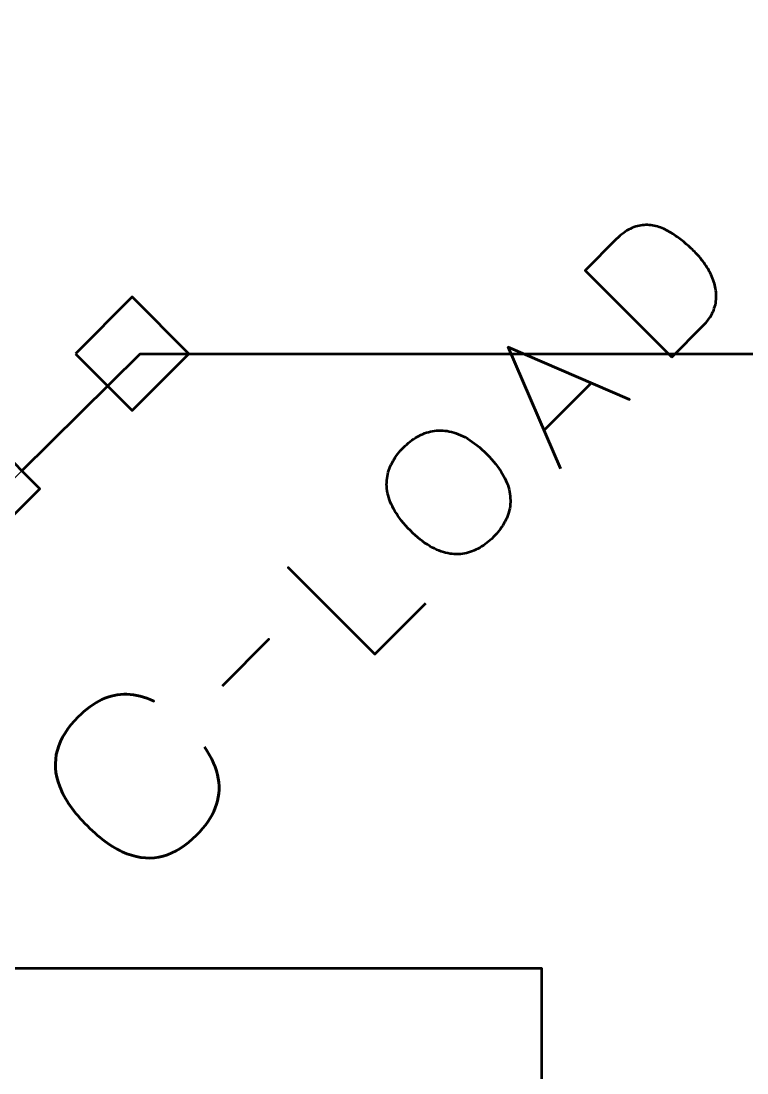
# Model space of a CAD drawing. Header units: centimetres. Extents: x -22.1 to 1.1, y -17.5 to -11.2.
# Drawn here: x -19.648 to -18.745, y -14.755 to -13.446 of the extents above; entities that cross this region are included whole.
import ezdxf

# ---------------------------------------------------------------- set-up
doc = ezdxf.new("R2010")
doc.units = ezdxf.units.CM
doc.header["$MEASUREMENT"] = 0
doc.layers.add('Layer 1', color=7, linetype='Continuous')

msp = doc.modelspace()

# ---------------------------------------------------------------- linework, layer by layer
at = {"layer": 'Layer 1', "lineweight": 53}
msp.add_lwpolyline([(-20.00002, -15.075), (-19.00002, -15.075), (-19.00002, -14.625), (-20.00002, -14.625), (-20.00002, -15.075)], close=True, dxfattribs=at)
at = {"layer": 'Layer 1', "color": 253, "lineweight": 53}
for points, knots in [([(-22.15, -17), (-22.15, -17), (-22.15, -12.7), (-22.15, -12.7), (-22.15, -12.7), (-22.15, -12.42391), (-21.92609, -12.2), (-21.65, -12.2), (-21.65, -12.2), (-21.65, -12.2), (-17.35, -12.2), (-17.35, -12.2), (-17.35, -12.2), (-17.07391, -12.2), (-16.85, -12.42391), (-16.85, -12.7), (-16.85, -12.7), (-16.85, -12.7), (-16.85, -17), (-16.85, -17), (-16.85, -17), (-16.85, -17.27609), (-17.07391, -17.5), (-17.35, -17.5), (-17.35, -17.5), (-17.35, -17.5), (-21.65, -17.5), (-21.65, -17.5), (-21.65, -17.5), (-21.92609, -17.5), (-22.15, -17.27609), (-22.15, -17)], [0, 0, 0, 0, 0.125, 0.125, 0.125, 0.125, 0.25, 0.25, 0.25, 0.25, 0.375, 0.375, 0.375, 0.375, 0.5, 0.5, 0.5, 0.5, 0.625, 0.625, 0.625, 0.625, 0.75, 0.75, 0.75, 0.75, 0.875, 0.875, 0.875, 0.875, 1, 1, 1, 1]), ([(-18.8383, -13.86431), (-18.8383, -13.86431), (-18.94622, -13.75639), (-18.94622, -13.75639), (-18.94622, -13.75639), (-18.94622, -13.75639), (-18.90726, -13.71748), (-18.90726, -13.71748), (-18.90726, -13.71748), (-18.90134, -13.71159), (-18.89545, -13.70725), (-18.88963, -13.70447), (-18.88963, -13.70447), (-18.88381, -13.70168), (-18.87809, -13.70012), (-18.87244, -13.69985), (-18.87244, -13.69985), (-18.86684, -13.69953), (-18.86137, -13.7002), (-18.85604, -13.70178), (-18.85604, -13.70178), (-18.85075, -13.70337), (-18.8456, -13.70563), (-18.84066, -13.70852), (-18.84066, -13.70852), (-18.83572, -13.71138), (-18.83104, -13.71462), (-18.82658, -13.71819), (-18.82658, -13.71819), (-18.8221, -13.72175), (-18.81795, -13.72535), (-18.81403, -13.72899), (-18.81403, -13.72899), (-18.81011, -13.73262), (-18.80623, -13.73667), (-18.80246, -13.74126), (-18.80246, -13.74126), (-18.79871, -13.74581), (-18.7953, -13.75071), (-18.79226, -13.75598), (-18.79226, -13.75598), (-18.78922, -13.76123), (-18.78686, -13.76673), (-18.78513, -13.77248), (-18.78513, -13.77248), (-18.78344, -13.7782), (-18.78266, -13.78405), (-18.78281, -13.79002), (-18.78281, -13.79002), (-18.78298, -13.79598), (-18.78435, -13.80194), (-18.78697, -13.80791), (-18.78697, -13.80791), (-18.78961, -13.81383), (-18.79374, -13.81969), (-18.79938, -13.8254), (-18.79938, -13.8254), (-18.79938, -13.8254), (-18.8383, -13.86431), (-18.8383, -13.86431)], [0, 0, 0, 0, 0.0666667, 0.0666667, 0.0666667, 0.0666667, 0.1333333, 0.1333333, 0.1333333, 0.1333333, 0.2, 0.2, 0.2, 0.2, 0.2666667, 0.2666667, 0.2666667, 0.2666667, 0.3333333, 0.3333333, 0.3333333, 0.3333333, 0.4, 0.4, 0.4, 0.4, 0.4666667, 0.4666667, 0.4666667, 0.4666667, 0.5333333, 0.5333333, 0.5333333, 0.5333333, 0.6, 0.6, 0.6, 0.6, 0.6666667, 0.6666667, 0.6666667, 0.6666667, 0.7333333, 0.7333333, 0.7333333, 0.7333333, 0.8, 0.8, 0.8, 0.8, 0.8666667, 0.8666667, 0.8666667, 0.8666667, 0.9333333, 0.9333333, 0.9333333, 0.9333333, 1, 1, 1, 1]), ([(-18.8383, -13.86431), (-18.8383, -13.86431), (-18.94622, -13.75639), (-18.94622, -13.75639), (-18.94622, -13.75639), (-18.94622, -13.75639), (-18.90726, -13.71748), (-18.90726, -13.71748), (-18.90726, -13.71748), (-18.90134, -13.71159), (-18.89545, -13.70725), (-18.88963, -13.70447), (-18.88963, -13.70447), (-18.88381, -13.70168), (-18.87809, -13.70012), (-18.87244, -13.69985), (-18.87244, -13.69985), (-18.86684, -13.69953), (-18.86137, -13.7002), (-18.85604, -13.70178), (-18.85604, -13.70178), (-18.85075, -13.70337), (-18.8456, -13.70563), (-18.84066, -13.70852), (-18.84066, -13.70852), (-18.83572, -13.71138), (-18.83104, -13.71462), (-18.82658, -13.71819), (-18.82658, -13.71819), (-18.8221, -13.72175), (-18.81795, -13.72535), (-18.81403, -13.72899), (-18.81403, -13.72899), (-18.81011, -13.73262), (-18.80623, -13.73667), (-18.80246, -13.74126), (-18.80246, -13.74126), (-18.79871, -13.74581), (-18.7953, -13.75071), (-18.79226, -13.75598), (-18.79226, -13.75598), (-18.78922, -13.76123), (-18.78686, -13.76673), (-18.78513, -13.77248), (-18.78513, -13.77248), (-18.78344, -13.7782), (-18.78266, -13.78405), (-18.78281, -13.79002), (-18.78281, -13.79002), (-18.78298, -13.79598), (-18.78435, -13.80194), (-18.78697, -13.80791), (-18.78697, -13.80791), (-18.78961, -13.81383), (-18.79374, -13.81969), (-18.79938, -13.8254), (-18.79938, -13.8254), (-18.79938, -13.8254), (-18.8383, -13.86431), (-18.8383, -13.86431)], [0, 0, 0, 0, 0.0666667, 0.0666667, 0.0666667, 0.0666667, 0.1333333, 0.1333333, 0.1333333, 0.1333333, 0.2, 0.2, 0.2, 0.2, 0.2666667, 0.2666667, 0.2666667, 0.2666667, 0.3333333, 0.3333333, 0.3333333, 0.3333333, 0.4, 0.4, 0.4, 0.4, 0.4666667, 0.4666667, 0.4666667, 0.4666667, 0.5333333, 0.5333333, 0.5333333, 0.5333333, 0.6, 0.6, 0.6, 0.6, 0.6666667, 0.6666667, 0.6666667, 0.6666667, 0.7333333, 0.7333333, 0.7333333, 0.7333333, 0.8, 0.8, 0.8, 0.8, 0.8666667, 0.8666667, 0.8666667, 0.8666667, 0.9333333, 0.9333333, 0.9333333, 0.9333333, 1, 1, 1, 1]), ([(-19.58076, -13.86004), (-19.58076, -13.86004), (-19.51005, -13.78933), (-19.51005, -13.78933), (-19.51005, -13.78933), (-19.51005, -13.78933), (-19.43934, -13.86004), (-19.43934, -13.86004), (-19.43934, -13.86004), (-19.43934, -13.86004), (-19.51005, -13.93075), (-19.51005, -13.93075), (-19.51005, -13.93075), (-19.51005, -13.93075), (-19.58076, -13.86004), (-19.58076, -13.86004)], [0, 0, 0, 0, 0.25, 0.25, 0.25, 0.25, 0.5, 0.5, 0.5, 0.5, 0.75, 0.75, 0.75, 0.75, 1, 1, 1, 1]), ([(-18.97673, -14.00275), (-18.97673, -14.00275), (-19.04182, -13.852), (-19.04182, -13.852), (-19.04182, -13.852), (-19.04182, -13.852), (-18.89097, -13.91698), (-18.89097, -13.91698), (-18.89097, -13.91698), (-18.89097, -13.91698), (-19.04182, -13.852), (-19.04182, -13.852), (-19.04182, -13.852), (-19.04182, -13.852), (-18.97673, -14.00275), (-18.97673, -14.00275)], [0, 0, 0, 0, 0.25, 0.25, 0.25, 0.25, 0.5, 0.5, 0.5, 0.5, 0.75, 0.75, 0.75, 0.75, 1, 1, 1, 1]), ([(-18.99723, -13.95529), (-18.99723, -13.95529), (-18.93856, -13.89663), (-18.93856, -13.89663), (-18.93856, -13.89663), (-18.93856, -13.89663), (-18.99723, -13.95529), (-18.99723, -13.95529)], [0, 0, 0, 0, 0.5, 0.5, 0.5, 0.5, 1, 1, 1, 1]), ([(-19.06039, -14.0882), (-19.05513, -14.08294), (-19.05072, -14.07733), (-19.04719, -14.07137), (-19.04719, -14.07137), (-19.0437, -14.06537), (-19.0413, -14.0591), (-19.04003, -14.05242), (-19.04003, -14.05242), (-19.03876, -14.0458), (-19.03883, -14.03885), (-19.04024, -14.03158), (-19.04024, -14.03158), (-19.04165, -14.02435), (-19.04465, -14.0168), (-19.04927, -14.009), (-19.04927, -14.009), (-19.05386, -14.00124), (-19.06025, -13.99319), (-19.06847, -13.98494), (-19.06847, -13.98494), (-19.07676, -13.97672), (-19.0848, -13.9703), (-19.0926, -13.96568), (-19.0926, -13.96568), (-19.10039, -13.96106), (-19.10794, -13.95803), (-19.11524, -13.95658), (-19.11524, -13.95658), (-19.12251, -13.95513), (-19.1295, -13.95502), (-19.13616, -13.95629), (-19.13616, -13.95629), (-19.14287, -13.95753), (-19.14918, -13.95989), (-19.15517, -13.96339), (-19.15517, -13.96339), (-19.16117, -13.96688), (-19.16682, -13.97128), (-19.17204, -13.97654), (-19.17204, -13.97654), (-19.17734, -13.9818), (-19.18171, -13.98741), (-19.1852, -13.99341), (-19.1852, -13.99341), (-19.18869, -13.99941), (-19.19105, -14.00576), (-19.19233, -14.01242), (-19.19233, -14.01242), (-19.19356, -14.01908), (-19.19346, -14.02608), (-19.19201, -14.03338), (-19.19201, -14.03338), (-19.19056, -14.04064), (-19.18753, -14.0482), (-19.18291, -14.05599), (-19.18291, -14.05599), (-19.17833, -14.06382), (-19.1719, -14.07186), (-19.16368, -14.08012), (-19.16368, -14.08012), (-19.15539, -14.08834), (-19.14738, -14.09477), (-19.13959, -14.09935), (-19.13959, -14.09935), (-19.13179, -14.10394), (-19.12427, -14.10693), (-19.117, -14.10834), (-19.117, -14.10834), (-19.10977, -14.10979), (-19.10283, -14.10986), (-19.09616, -14.10855), (-19.09616, -14.10855), (-19.08953, -14.10728), (-19.08321, -14.10488), (-19.07722, -14.10139), (-19.07722, -14.10139), (-19.07126, -14.09786), (-19.06564, -14.09349), (-19.06039, -14.0882)], [0, 0, 0, 0, 0.05, 0.05, 0.05, 0.05, 0.1, 0.1, 0.1, 0.1, 0.15, 0.15, 0.15, 0.15, 0.2, 0.2, 0.2, 0.2, 0.25, 0.25, 0.25, 0.25, 0.3, 0.3, 0.3, 0.3, 0.35, 0.35, 0.35, 0.35, 0.4, 0.4, 0.4, 0.4, 0.45, 0.45, 0.45, 0.45, 0.5, 0.5, 0.5, 0.5, 0.55, 0.55, 0.55, 0.55, 0.6, 0.6, 0.6, 0.6, 0.65, 0.65, 0.65, 0.65, 0.7, 0.7, 0.7, 0.7, 0.75, 0.75, 0.75, 0.75, 0.8, 0.8, 0.8, 0.8, 0.85, 0.85, 0.85, 0.85, 0.9, 0.9, 0.9, 0.9, 0.95, 0.95, 0.95, 0.95, 1, 1, 1, 1]), ([(-19.06039, -14.0882), (-19.05513, -14.08294), (-19.05072, -14.07733), (-19.04719, -14.07137), (-19.04719, -14.07137), (-19.0437, -14.06537), (-19.0413, -14.0591), (-19.04003, -14.05242), (-19.04003, -14.05242), (-19.03876, -14.0458), (-19.03883, -14.03885), (-19.04024, -14.03158), (-19.04024, -14.03158), (-19.04165, -14.02435), (-19.04465, -14.0168), (-19.04927, -14.009), (-19.04927, -14.009), (-19.05386, -14.00124), (-19.06025, -13.99319), (-19.06847, -13.98494), (-19.06847, -13.98494), (-19.07676, -13.97672), (-19.0848, -13.9703), (-19.0926, -13.96568), (-19.0926, -13.96568), (-19.10039, -13.96106), (-19.10794, -13.95803), (-19.11524, -13.95658), (-19.11524, -13.95658), (-19.12251, -13.95513), (-19.1295, -13.95502), (-19.13616, -13.95629), (-19.13616, -13.95629), (-19.14287, -13.95753), (-19.14918, -13.95989), (-19.15517, -13.96339), (-19.15517, -13.96339), (-19.16117, -13.96688), (-19.16682, -13.97128), (-19.17204, -13.97654), (-19.17204, -13.97654), (-19.17734, -13.9818), (-19.18171, -13.98741), (-19.1852, -13.99341), (-19.1852, -13.99341), (-19.18869, -13.99941), (-19.19105, -14.00576), (-19.19233, -14.01242), (-19.19233, -14.01242), (-19.19356, -14.01908), (-19.19346, -14.02608), (-19.19201, -14.03338), (-19.19201, -14.03338), (-19.19056, -14.04064), (-19.18753, -14.0482), (-19.18291, -14.05599), (-19.18291, -14.05599), (-19.17833, -14.06382), (-19.1719, -14.07186), (-19.16368, -14.08012), (-19.16368, -14.08012), (-19.15539, -14.08834), (-19.14738, -14.09477), (-19.13959, -14.09935), (-19.13959, -14.09935), (-19.13179, -14.10394), (-19.12427, -14.10693), (-19.117, -14.10834), (-19.117, -14.10834), (-19.10977, -14.10979), (-19.10283, -14.10986), (-19.09616, -14.10855), (-19.09616, -14.10855), (-19.08953, -14.10728), (-19.08321, -14.10488), (-19.07722, -14.10139), (-19.07722, -14.10139), (-19.07126, -14.09786), (-19.06564, -14.09349), (-19.06039, -14.0882)], [0, 0, 0, 0, 0.05, 0.05, 0.05, 0.05, 0.1, 0.1, 0.1, 0.1, 0.15, 0.15, 0.15, 0.15, 0.2, 0.2, 0.2, 0.2, 0.25, 0.25, 0.25, 0.25, 0.3, 0.3, 0.3, 0.3, 0.35, 0.35, 0.35, 0.35, 0.4, 0.4, 0.4, 0.4, 0.45, 0.45, 0.45, 0.45, 0.5, 0.5, 0.5, 0.5, 0.55, 0.55, 0.55, 0.55, 0.6, 0.6, 0.6, 0.6, 0.65, 0.65, 0.65, 0.65, 0.7, 0.7, 0.7, 0.7, 0.75, 0.75, 0.75, 0.75, 0.8, 0.8, 0.8, 0.8, 0.85, 0.85, 0.85, 0.85, 0.9, 0.9, 0.9, 0.9, 0.95, 0.95, 0.95, 0.95, 1, 1, 1, 1]), ([(-20.3851, -14.68205), (-20.3851, -14.68205), (-20.27903, -14.57599), (-20.27903, -14.57599), (-20.27903, -14.57599), (-20.27903, -14.57599), (-20.3409, -14.51411), (-20.3409, -14.51411), (-20.3409, -14.51411), (-20.3409, -14.51411), (-19.84593, -14.01914), (-19.84593, -14.01914), (-19.84593, -14.01914), (-19.84593, -14.01914), (-19.78405, -14.08101), (-19.78405, -14.08101), (-19.78405, -14.08101), (-19.78405, -14.08101), (-19.67799, -13.97495), (-19.67799, -13.97495), (-19.67799, -13.97495), (-19.67799, -13.97495), (-19.62496, -14.02798), (-19.62496, -14.02798), (-19.62496, -14.02798), (-19.62496, -14.02798), (-19.73102, -14.13404), (-19.73102, -14.13404), (-19.73102, -14.13404), (-19.73102, -14.13404), (-19.66915, -14.19592), (-19.66915, -14.19592), (-19.66915, -14.19592), (-19.66915, -14.19592), (-20.16412, -14.69089), (-20.16412, -14.69089), (-20.16412, -14.69089), (-20.16412, -14.69089), (-20.226, -14.62902), (-20.226, -14.62902), (-20.226, -14.62902), (-20.226, -14.62902), (-20.33206, -14.73509), (-20.33206, -14.73509), (-20.33206, -14.73509), (-20.33206, -14.73509), (-20.3851, -14.68205), (-20.3851, -14.68205)], [0, 0, 0, 0, 0.0833333, 0.0833333, 0.0833333, 0.0833333, 0.1666667, 0.1666667, 0.1666667, 0.1666667, 0.25, 0.25, 0.25, 0.25, 0.3333333, 0.3333333, 0.3333333, 0.3333333, 0.4166667, 0.4166667, 0.4166667, 0.4166667, 0.5, 0.5, 0.5, 0.5, 0.5833333, 0.5833333, 0.5833333, 0.5833333, 0.6666667, 0.6666667, 0.6666667, 0.6666667, 0.75, 0.75, 0.75, 0.75, 0.8333333, 0.8333333, 0.8333333, 0.8333333, 0.9166667, 0.9166667, 0.9166667, 0.9166667, 1, 1, 1, 1]), ([(-19.14494, -14.17096), (-19.14494, -14.17096), (-19.20799, -14.234), (-19.20799, -14.234), (-19.20799, -14.234), (-19.20799, -14.234), (-19.31591, -14.12608), (-19.31591, -14.12608), (-19.31591, -14.12608), (-19.31591, -14.12608), (-19.20799, -14.234), (-19.20799, -14.234), (-19.20799, -14.234), (-19.20799, -14.234), (-19.14494, -14.17096), (-19.14494, -14.17096)], [0, 0, 0, 0, 0.25, 0.25, 0.25, 0.25, 0.5, 0.5, 0.5, 0.5, 0.75, 0.75, 0.75, 0.75, 1, 1, 1, 1]), ([(-19.39774, -14.27328), (-19.39774, -14.27328), (-19.3397, -14.21524), (-19.3397, -14.21524), (-19.3397, -14.21524), (-19.3397, -14.21524), (-19.39774, -14.27328), (-19.39774, -14.27328)], [0, 0, 0, 0, 0.5, 0.5, 0.5, 0.5, 1, 1, 1, 1]), ([(-19.4199, -14.34935), (-19.41063, -14.3629), (-19.40494, -14.37597), (-19.40278, -14.38863), (-19.40278, -14.38863), (-19.40066, -14.40124), (-19.40194, -14.41341), (-19.40655, -14.42512), (-19.40655, -14.42512), (-19.41116, -14.43689), (-19.41892, -14.44817), (-19.42987, -14.45908), (-19.42987, -14.45908), (-19.44309, -14.4724), (-19.45696, -14.4811), (-19.47141, -14.48515), (-19.47141, -14.48515), (-19.48585, -14.48919), (-19.50095, -14.4882), (-19.51666, -14.48218), (-19.51666, -14.48218), (-19.53237, -14.47616), (-19.54874, -14.46468), (-19.56577, -14.4477), (-19.56577, -14.4477), (-19.58269, -14.43077), (-19.59413, -14.4144), (-19.60019, -14.39869), (-19.60019, -14.39869), (-19.60621, -14.38298), (-19.6072, -14.36788), (-19.60316, -14.3534), (-19.60316, -14.3534), (-19.59911, -14.3389), (-19.59046, -14.32503), (-19.57714, -14.31181), (-19.57714, -14.31181), (-19.56769, -14.30236), (-19.55795, -14.29521), (-19.54784, -14.29046), (-19.54784, -14.29046), (-19.53773, -14.28571), (-19.52728, -14.28345), (-19.51647, -14.28374), (-19.51647, -14.28374), (-19.5057, -14.28397), (-19.49459, -14.28688), (-19.48317, -14.29244), (-19.48317, -14.29244), (-19.49459, -14.28688), (-19.5057, -14.28397), (-19.51647, -14.28374), (-19.51647, -14.28374), (-19.52728, -14.28345), (-19.53773, -14.28571), (-19.54784, -14.29046), (-19.54784, -14.29046), (-19.55795, -14.29521), (-19.56769, -14.30236), (-19.57714, -14.31181), (-19.57714, -14.31181), (-19.59046, -14.32503), (-19.59911, -14.3389), (-19.60316, -14.3534), (-19.60316, -14.3534), (-19.6072, -14.36788), (-19.60621, -14.38298), (-19.60019, -14.39869), (-19.60019, -14.39869), (-19.59413, -14.4144), (-19.58269, -14.43077), (-19.56577, -14.4477), (-19.56577, -14.4477), (-19.54874, -14.46468), (-19.53237, -14.47616), (-19.51666, -14.48218), (-19.51666, -14.48218), (-19.50095, -14.4882), (-19.48585, -14.48919), (-19.47141, -14.48515), (-19.47141, -14.48515), (-19.45696, -14.4811), (-19.44309, -14.4724), (-19.42987, -14.45908), (-19.42987, -14.45908), (-19.41892, -14.44817), (-19.41116, -14.43689), (-19.40655, -14.42512), (-19.40655, -14.42512), (-19.40194, -14.41341), (-19.40066, -14.40124), (-19.40278, -14.38863), (-19.40278, -14.38863), (-19.40494, -14.37597), (-19.41063, -14.3629), (-19.4199, -14.34935)], [0, 0, 0, 0, 0.0416667, 0.0416667, 0.0416667, 0.0416667, 0.0833333, 0.0833333, 0.0833333, 0.0833333, 0.125, 0.125, 0.125, 0.125, 0.1666667, 0.1666667, 0.1666667, 0.1666667, 0.2083333, 0.2083333, 0.2083333, 0.2083333, 0.25, 0.25, 0.25, 0.25, 0.2916667, 0.2916667, 0.2916667, 0.2916667, 0.3333333, 0.3333333, 0.3333333, 0.3333333, 0.375, 0.375, 0.375, 0.375, 0.4166667, 0.4166667, 0.4166667, 0.4166667, 0.4583333, 0.4583333, 0.4583333, 0.4583333, 0.5, 0.5, 0.5, 0.5, 0.5416667, 0.5416667, 0.5416667, 0.5416667, 0.5833333, 0.5833333, 0.5833333, 0.5833333, 0.625, 0.625, 0.625, 0.625, 0.6666667, 0.6666667, 0.6666667, 0.6666667, 0.7083333, 0.7083333, 0.7083333, 0.7083333, 0.75, 0.75, 0.75, 0.75, 0.7916667, 0.7916667, 0.7916667, 0.7916667, 0.8333333, 0.8333333, 0.8333333, 0.8333333, 0.875, 0.875, 0.875, 0.875, 0.9166667, 0.9166667, 0.9166667, 0.9166667, 0.9583333, 0.9583333, 0.9583333, 0.9583333, 1, 1, 1, 1])]:
    msp.add_open_spline(points, degree=3, knots=knots, dxfattribs=at)
at = {"layer": 'Layer 1', "color": 3, "lineweight": 53}
msp.add_open_spline([(-19.64837, -14.00657), (-19.64837, -14.00657), (-19.5, -13.86004), (-19.5, -13.86004), (-19.5, -13.86004), (-19.5, -13.86004), (-8.7145, -13.86004), (-8.7145, -13.86004), (-8.7145, -13.86004), (-8.7145, -13.86004), (-8.7145, -16.02299), (-8.7145, -16.02299)], degree=3, knots=[0, 0, 0, 0, 0.3333333, 0.3333333, 0.3333333, 0.3333333, 0.6666667, 0.6666667, 0.6666667, 0.6666667, 1, 1, 1, 1], dxfattribs=at)
at = {"layer": 'Layer 1', "color": 250, "lineweight": 35}
msp.add_open_spline([(-19.64837, -14.00657), (-19.64837, -14.00657), (-19.78131, -14.1395), (-19.78131, -14.1395)], degree=3, dxfattribs=at)

doc.saveas('drawing.dxf')
